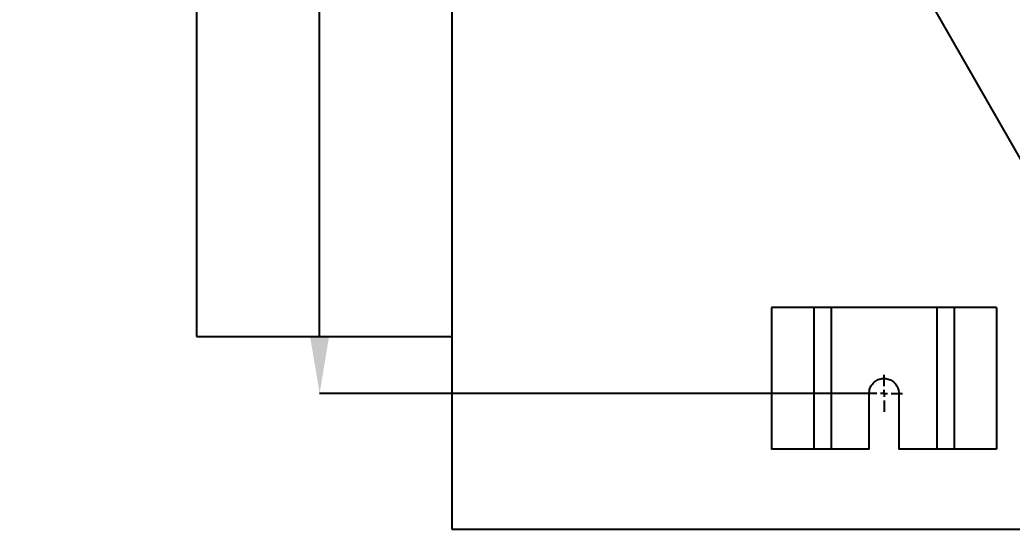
# Model space of a CAD drawing. Header units: millimetres. Extents: x 118006 to 124636, y -130611 to -125922.
# Drawn here: x 120905 to 121605, y -127889 to -127529 of the extents above; entities that cross this region are included whole.
import ezdxf

# ---------------------------------------------------------------- set-up
doc = ezdxf.new("R2010")
doc.units = ezdxf.units.MM
doc.header["$LTSCALE"] = 13
doc.linetypes.add('CENTERX2', pattern=[101.6, 63.5, -12.7, 12.7, -12.7])
for name, color, linetype in [('中心符号线', 7, 'CENTERX2'), ('几何体', 7, 'Continuous'), ('尺寸', 3, 'Continuous'), ('注释', 2, 'Continuous')]:
    doc.layers.add(name, color=color, linetype=linetype)
doc.styles.add('SLDTEXTSTYLE0', font='hyswlongfangsong.ttf')
doc.styles.get("Standard").update_dxf_attribs({"font": 'gbenor.shx', "bigfont": 'gbcbig.shx'})
doc.dimstyles.new('SLDDIMSTYLE0', dxfattribs={"dimtxt": 50, "dimasz": 40.8, "dimexe": 0, "dimexo": 0.0625, "dimgap": 12.5, "dimtad": 2, "dimdec": 0, "dimrnd": 1e-09, "dimzin": 12, "dimdsep": 46, "dimtxsty": 'SLDTEXTSTYLE0', "dimsah": 1, "dimcen": 0.09, "dimadec": 0, "dimazin": 3, "dimtfac": 1, "dimtdec": 0, "dimtmove": 0, "dimatfit": 0, "dimfxl": 1, "dimfrac": 2, "dimtolj": 1, "dimtzin": 12, "dimarcsym": 0})
doc.dimstyles.new('SLDDIMSTYLE2', dxfattribs={"dimtxt": 0.18, "dimasz": 40.8, "dimexe": 0, "dimexo": 0.0625, "dimgap": 0, "dimtad": 0, "dimtih": 1, "dimtoh": 1, "dimdec": 0, "dimrnd": 1e-09, "dimzin": 0, "dimdsep": 46, "dimtxsty": 'Standard', "dimsah": 1, "dimcen": 0.09, "dimadec": 0, "dimazin": 0, "dimtfac": 40.8, "dimtdec": 0, "dimtofl": 0, "dimtmove": 0, "dimatfit": 3, "dimfxl": 1, "dimfrac": 2, "dimtolj": 1, "dimtzin": 0, "dimarcsym": 0})

# ---------------------------------------------------------------- blocks, each defined once
blk = doc.blocks.new('*D37')
at = {"layer": 'Defpoints', "color": 0, "transparency": 16777216}
for p in [(121116.8, -127104.56), (121428.73, -127104.56), (121501.99, -127792.81)]:
    blk.add_point(p, dxfattribs=at)
at = {"layer": '尺寸', "color": 0, "lineweight": -2, "transparency": 16777216}
for p, q in [((121428.67, -127104.56), (121116.8, -127104.56)), ((121116.8, -127752.01), (121116.8, -127145.36)), ((121501.93, -127792.81), (121116.8, -127792.81))]:
    blk.add_line(p, q, dxfattribs=at)
at = {"layer": '尺寸', "color": 0, "transparency": 16777216}
for points in [[(121110, -127145.36), (121123.6, -127145.36), (121116.8, -127104.56)], [(121110, -127752.01), (121123.6, -127752.01), (121116.8, -127792.81)]]:
    blk.add_solid(points, dxfattribs=at)
at = {"layer": '尺寸', "color": 0, "transparency": 16777216, "insert": (121054.3, -127398.57), "char_height": 50, "attachment_point": 2, "rotation": 90, "style": 'SLDTEXTSTYLE0'}
blk.add_mtext('\\A1;730', dxfattribs=at)
blk = doc.blocks.new('SW_CENTERMARKSYMBOL_1')
at = {"layer": '中心符号线', "color": 0}
for p, q in [((0, 5), (0, 13)), ((-5, 0), (-13, 0)), ((0, 0), (-2.5, 0)), ((0, 0), (0, 2.5)), ((0, 0), (0, -2.5)), ((0, 0), (2.5, 0)), ((5, 0), (13, 0)), ((0, -5), (0, -13))]:
    blk.add_line(p, q, dxfattribs=at)

msp = doc.modelspace()

# ---------------------------------------------------------------- linework, layer by layer
at = {"layer": '几何体'}
for p, q in [((121209.99, -127076.17), (121209.99, -127888.67)), ((121029.99, -127145.58), (121029.99, -127752.58)), ((121435.54, -127732.31), (121435.54, -127832.31)), ((121465.49, -127732.31), (121435.54, -127732.31)), ((121465.49, -127732.31), (121465.49, -127832.31)), ((121477.68, -127732.31), (121465.49, -127732.31)), ((121477.68, -127732.31), (121477.68, -127832.31)), ((121552.31, -127732.31), (121477.68, -127732.31)), ((121552.31, -127732.31), (121552.31, -127832.31)), ((121564.5, -127732.31), (121552.31, -127732.31)), ((121564.5, -127732.31), (121564.5, -127832.31)), ((121594.45, -127732.31), (121564.5, -127732.31)), ((121594.45, -127732.31), (121594.45, -127832.31)), ((121029.99, -127752.58), (121209.99, -127752.58)), ((121504.49, -127832.31), (121504.49, -127792.81)), ((121525.49, -127792.81), (121525.49, -127832.31)), ((121465.49, -127832.31), (121435.54, -127832.31)), ((121477.68, -127832.31), (121465.49, -127832.31)), ((121504.49, -127832.31), (121477.68, -127832.31)), ((121552.31, -127832.31), (121525.49, -127832.31)), ((121564.5, -127832.31), (121552.31, -127832.31)), ((121594.45, -127832.31), (121564.5, -127832.31)), ((121209.99, -127888.67), (121819.99, -127888.67))]:
    msp.add_line(p, q, dxfattribs=at)
msp.add_open_spline([(121504.49, -127792.81), (121504.61, -127791.63), (121504.84, -127789.28), (121506.64, -127786.15), (121509.29, -127783.75), (121512.61, -127782.38), (121516.2, -127782.18), (121519.63, -127783.17), (121522.56, -127785.24), (121524.63, -127788.16), (121525.43, -127790.86), (121525.48, -127792.42), (121525.49, -127792.81)], degree=3, knots=[0, 0, 0, 0, 0.106934, 0.213852, 0.321172, 0.428759, 0.53591, 0.642607, 0.749532, 0.857015, 0.964521, 1, 1, 1, 1], dxfattribs=at)

# ---------------------------------------------------------------- block references
at = {"layer": '中心符号线'}
msp.add_blockref('SW_CENTERMARKSYMBOL_1', (121514.99, -127792.81), dxfattribs=at)

# ---------------------------------------------------------------- dimensions: what is measured, and where the dimension line sits
at = {"layer": '尺寸'}
dim = msp.add_linear_dim(base=(121116.8, -127104.56), p1=(121501.99, -127792.81), p2=(121428.73, -127104.56), angle=90, text='730', dimstyle='SLDDIMSTYLE0', dxfattribs=at)
dim.commit()
dim.dimension.update_dxf_attribs({"geometry": '*D37', "text_midpoint": (121116.8, -127398.57), "dimtype": 160})

# ---------------------------------------------------------------- leaders
at = {"layer": '注释'}
msp.add_leader([(121724.93, -127826.17), (120905.34, -126393.99)], dimstyle='SLDDIMSTYLE2', dxfattribs=at)

doc.saveas('drawing.dxf')
